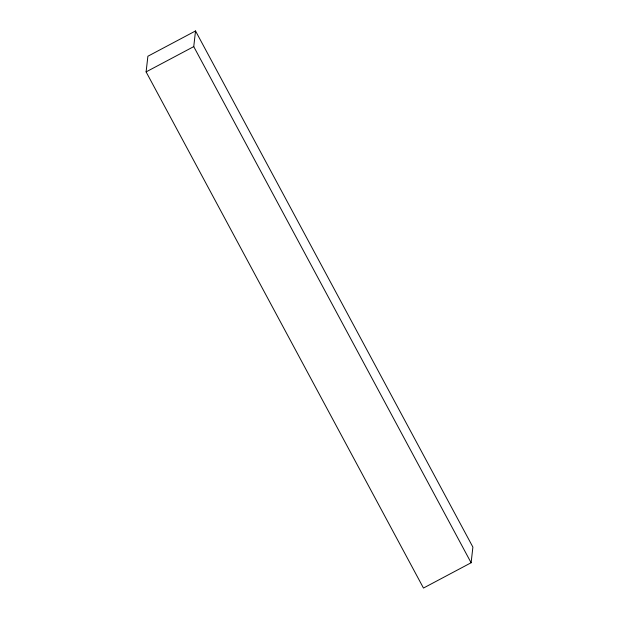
<?xml version="1.0" encoding="UTF-8"?>
<svg xmlns="http://www.w3.org/2000/svg" width="619" height="619" viewBox="0 0 619 619"><rect width="100%" height="100%" fill="white"/><g stroke="black" fill="none" stroke-linecap="round" stroke-linejoin="round"><path stroke-width="0.93" d="M146.107 71.897L147.887 56.244L195.527 30.95L472.893 547.103L471.113 562.756L423.473 588.05L146.107 71.897L193.747 46.611L195.527 30.95M193.747 46.611L471.113 562.756"/></g></svg>
